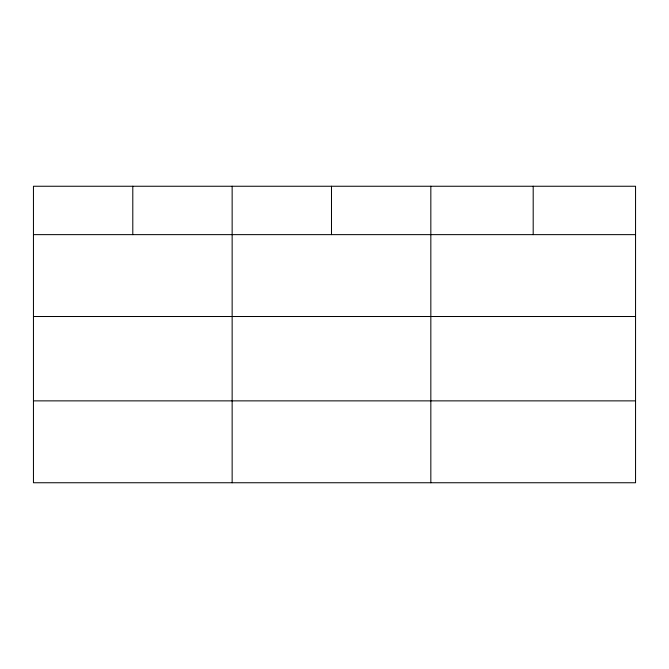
<?xml version="1.0" encoding="UTF-8"?>
<svg xmlns="http://www.w3.org/2000/svg" width="669" height="669" viewBox="0 0 669 669"><rect width="100%" height="100%" fill="white"/><g stroke="black" fill="none" stroke-linecap="round" stroke-linejoin="round"><path stroke-width="1" d="M635.55 316.512L635.55 186.25L33.45 186.25L33.45 482.75L635.55 482.75L635.55 316.512L33.45 316.512M33.45 234.635L635.55 234.635M33.45 400.873L635.55 400.873M533.193 186.25L533.193 234.635M430.836 186.25L430.836 482.75M331.49 186.25L331.49 234.635M232.143 186.25L232.143 482.75M132.797 186.25L132.797 234.635"/></g></svg>
